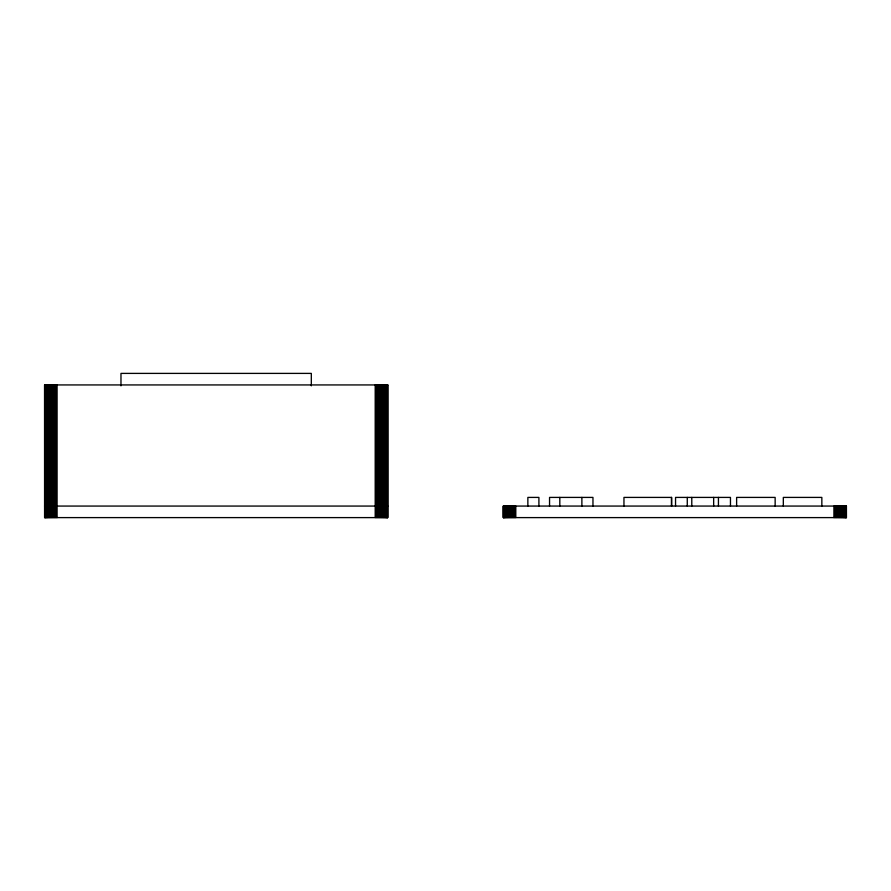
<?xml version="1.0" encoding="UTF-8"?>
<svg xmlns="http://www.w3.org/2000/svg" width="891" height="891" viewBox="0 0 891 891"><rect width="100%" height="100%" fill="white"/><g stroke="black" fill="none" stroke-linecap="round" stroke-linejoin="round"><path stroke-width="1.34" d="M44.55 506.066L387.741 506.066M846.327 506.066L846.327 517.604M846.172 506.066L846.172 517.604M845.96 506.066L845.96 517.604M845.682 506.066L845.682 517.604M845.347 506.066L845.347 517.604M844.958 506.066L844.958 517.604M844.523 506.066L844.523 517.604M844.022 506.066L844.022 517.604M843.465 506.066L843.465 517.604M842.875 506.066L842.875 517.604M842.229 506.066L842.229 517.604M841.538 506.066L841.538 517.604M840.803 506.066L840.803 517.604M840.046 506.066L840.046 517.604M839.244 506.066L839.244 517.604M838.409 506.066L838.409 517.604M837.551 506.066L837.551 517.604M836.66 506.066L836.66 517.604M835.758 506.066L835.758 517.604M834.845 506.066L834.845 517.604M833.909 506.066L833.909 517.604M821.847 506.066L821.847 497.412L783.323 497.412L783.323 506.066M775.148 506.066L775.148 497.412L736.623 497.412L736.623 506.066M730.464 506.066L730.464 497.412L675.545 497.412L675.545 506.066M718.436 497.412L718.436 506.066M713.658 497.412L713.658 506.066M691.784 497.412L691.784 506.066M687.273 497.412L687.273 506.066M671.625 506.066L671.625 497.412L623.956 497.412L623.956 506.066M671.48 497.412L671.48 506.066M592.961 506.066L592.961 497.412L549.547 497.412L549.547 506.066M581.879 497.412L581.879 506.066M559.815 497.412L559.815 506.066M538.91 506.066L538.91 497.412L527.862 497.412L527.862 506.066M515.8 506.066L515.8 517.604M514.864 506.066L514.864 517.604M513.951 506.066L513.951 517.604M513.049 506.066L513.049 517.604M512.158 506.066L512.158 517.604M511.3 506.066L511.3 517.604M510.465 506.066L510.465 517.604M509.663 506.066L509.663 517.604M508.906 506.066L508.906 517.604M508.171 506.066L508.171 517.604M507.48 506.066L507.48 517.604M506.834 506.066L506.834 517.604M506.244 506.066L506.244 517.604M505.687 506.066L505.687 517.604M505.197 506.066L505.197 517.604M504.752 506.066L504.752 517.604M504.362 506.066L504.362 517.604M504.028 506.066L504.028 517.604M503.749 506.066L503.749 517.604M503.538 506.066L503.538 517.604M503.382 506.066L503.382 517.604M387.618 384.934L387.618 517.604M387.462 384.934L387.462 517.604M387.251 384.934L387.251 517.604M386.972 384.934L386.972 517.604M386.638 384.934L386.638 517.604M386.249 384.934L386.249 517.604M385.803 384.934L385.803 517.604M385.313 384.934L385.313 517.604M384.756 384.934L384.756 517.604M384.166 384.934L384.166 517.604M383.52 384.934L383.52 517.604M382.829 384.934L382.829 517.604M382.094 384.934L382.094 517.604M381.337 384.934L381.337 517.604M380.535 384.934L380.535 517.604M379.7 384.934L379.7 517.604M378.842 384.934L378.842 517.604M377.951 384.934L377.951 517.604M377.049 384.934L377.049 517.604M376.136 384.934L376.136 517.604M375.2 384.934L375.2 517.604M311.315 385.836L311.315 373.396L120.976 373.396L120.976 385.836M57.091 384.934L57.091 517.604M56.155 384.934L56.155 517.604M55.242 384.934L55.242 517.604M54.34 384.934L54.34 517.604M53.449 384.934L53.449 517.604M52.591 384.934L52.591 517.604M51.756 384.934L51.756 517.604M50.954 384.934L50.954 517.604M50.197 384.934L50.197 517.604M49.462 384.934L49.462 517.604M48.771 384.934L48.771 517.604M48.125 384.934L48.125 517.604M47.535 384.934L47.535 517.604M46.978 384.934L46.978 517.604M46.477 384.934L46.477 517.604M46.042 384.934L46.042 517.604M45.653 384.934L45.653 517.604M45.318 384.934L45.318 517.604M45.04 384.934L45.04 517.604M44.673 384.934L44.673 517.604M387.741 384.934L44.55 384.934L44.583 517.604L387.741 517.604L387.708 384.934M846.45 506.066L503.259 506.066L503.292 517.604L846.45 517.604L846.417 506.066"/></g></svg>
